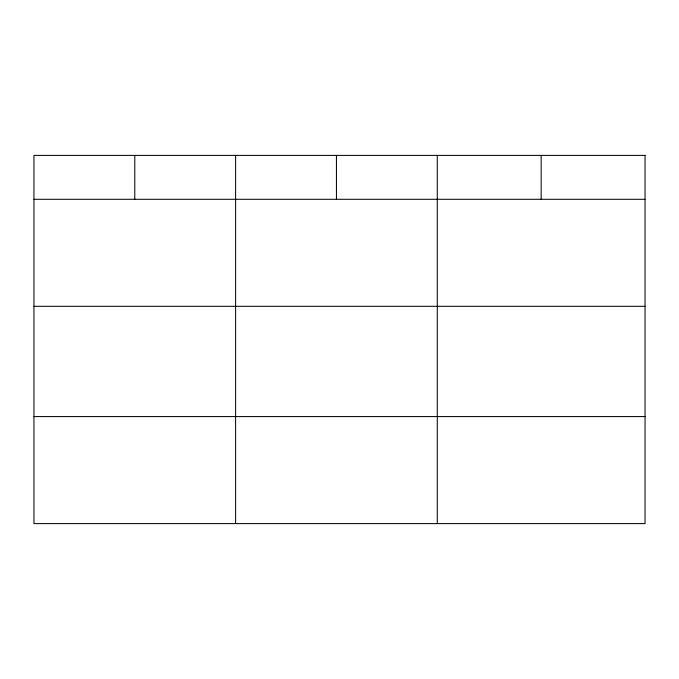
<?xml version="1.0" encoding="UTF-8"?>
<svg xmlns="http://www.w3.org/2000/svg" width="679" height="679" viewBox="0 0 679 679"><rect width="100%" height="100%" fill="white"/><g stroke="black" fill="none" stroke-linecap="round" stroke-linejoin="round"><path stroke-width="1.02" d="M33.95 199.295L645.05 199.295M33.95 306.314L645.05 306.314M33.95 416.575L645.05 416.575M541.163 155.398L541.163 199.295M437.276 155.398L437.276 523.602M336.445 155.398L336.445 199.295M235.613 155.398L235.613 523.602M134.782 155.398L134.782 199.295M645.05 155.398L33.95 155.398L33.95 523.602L645.05 523.602L645.05 155.398"/></g></svg>
